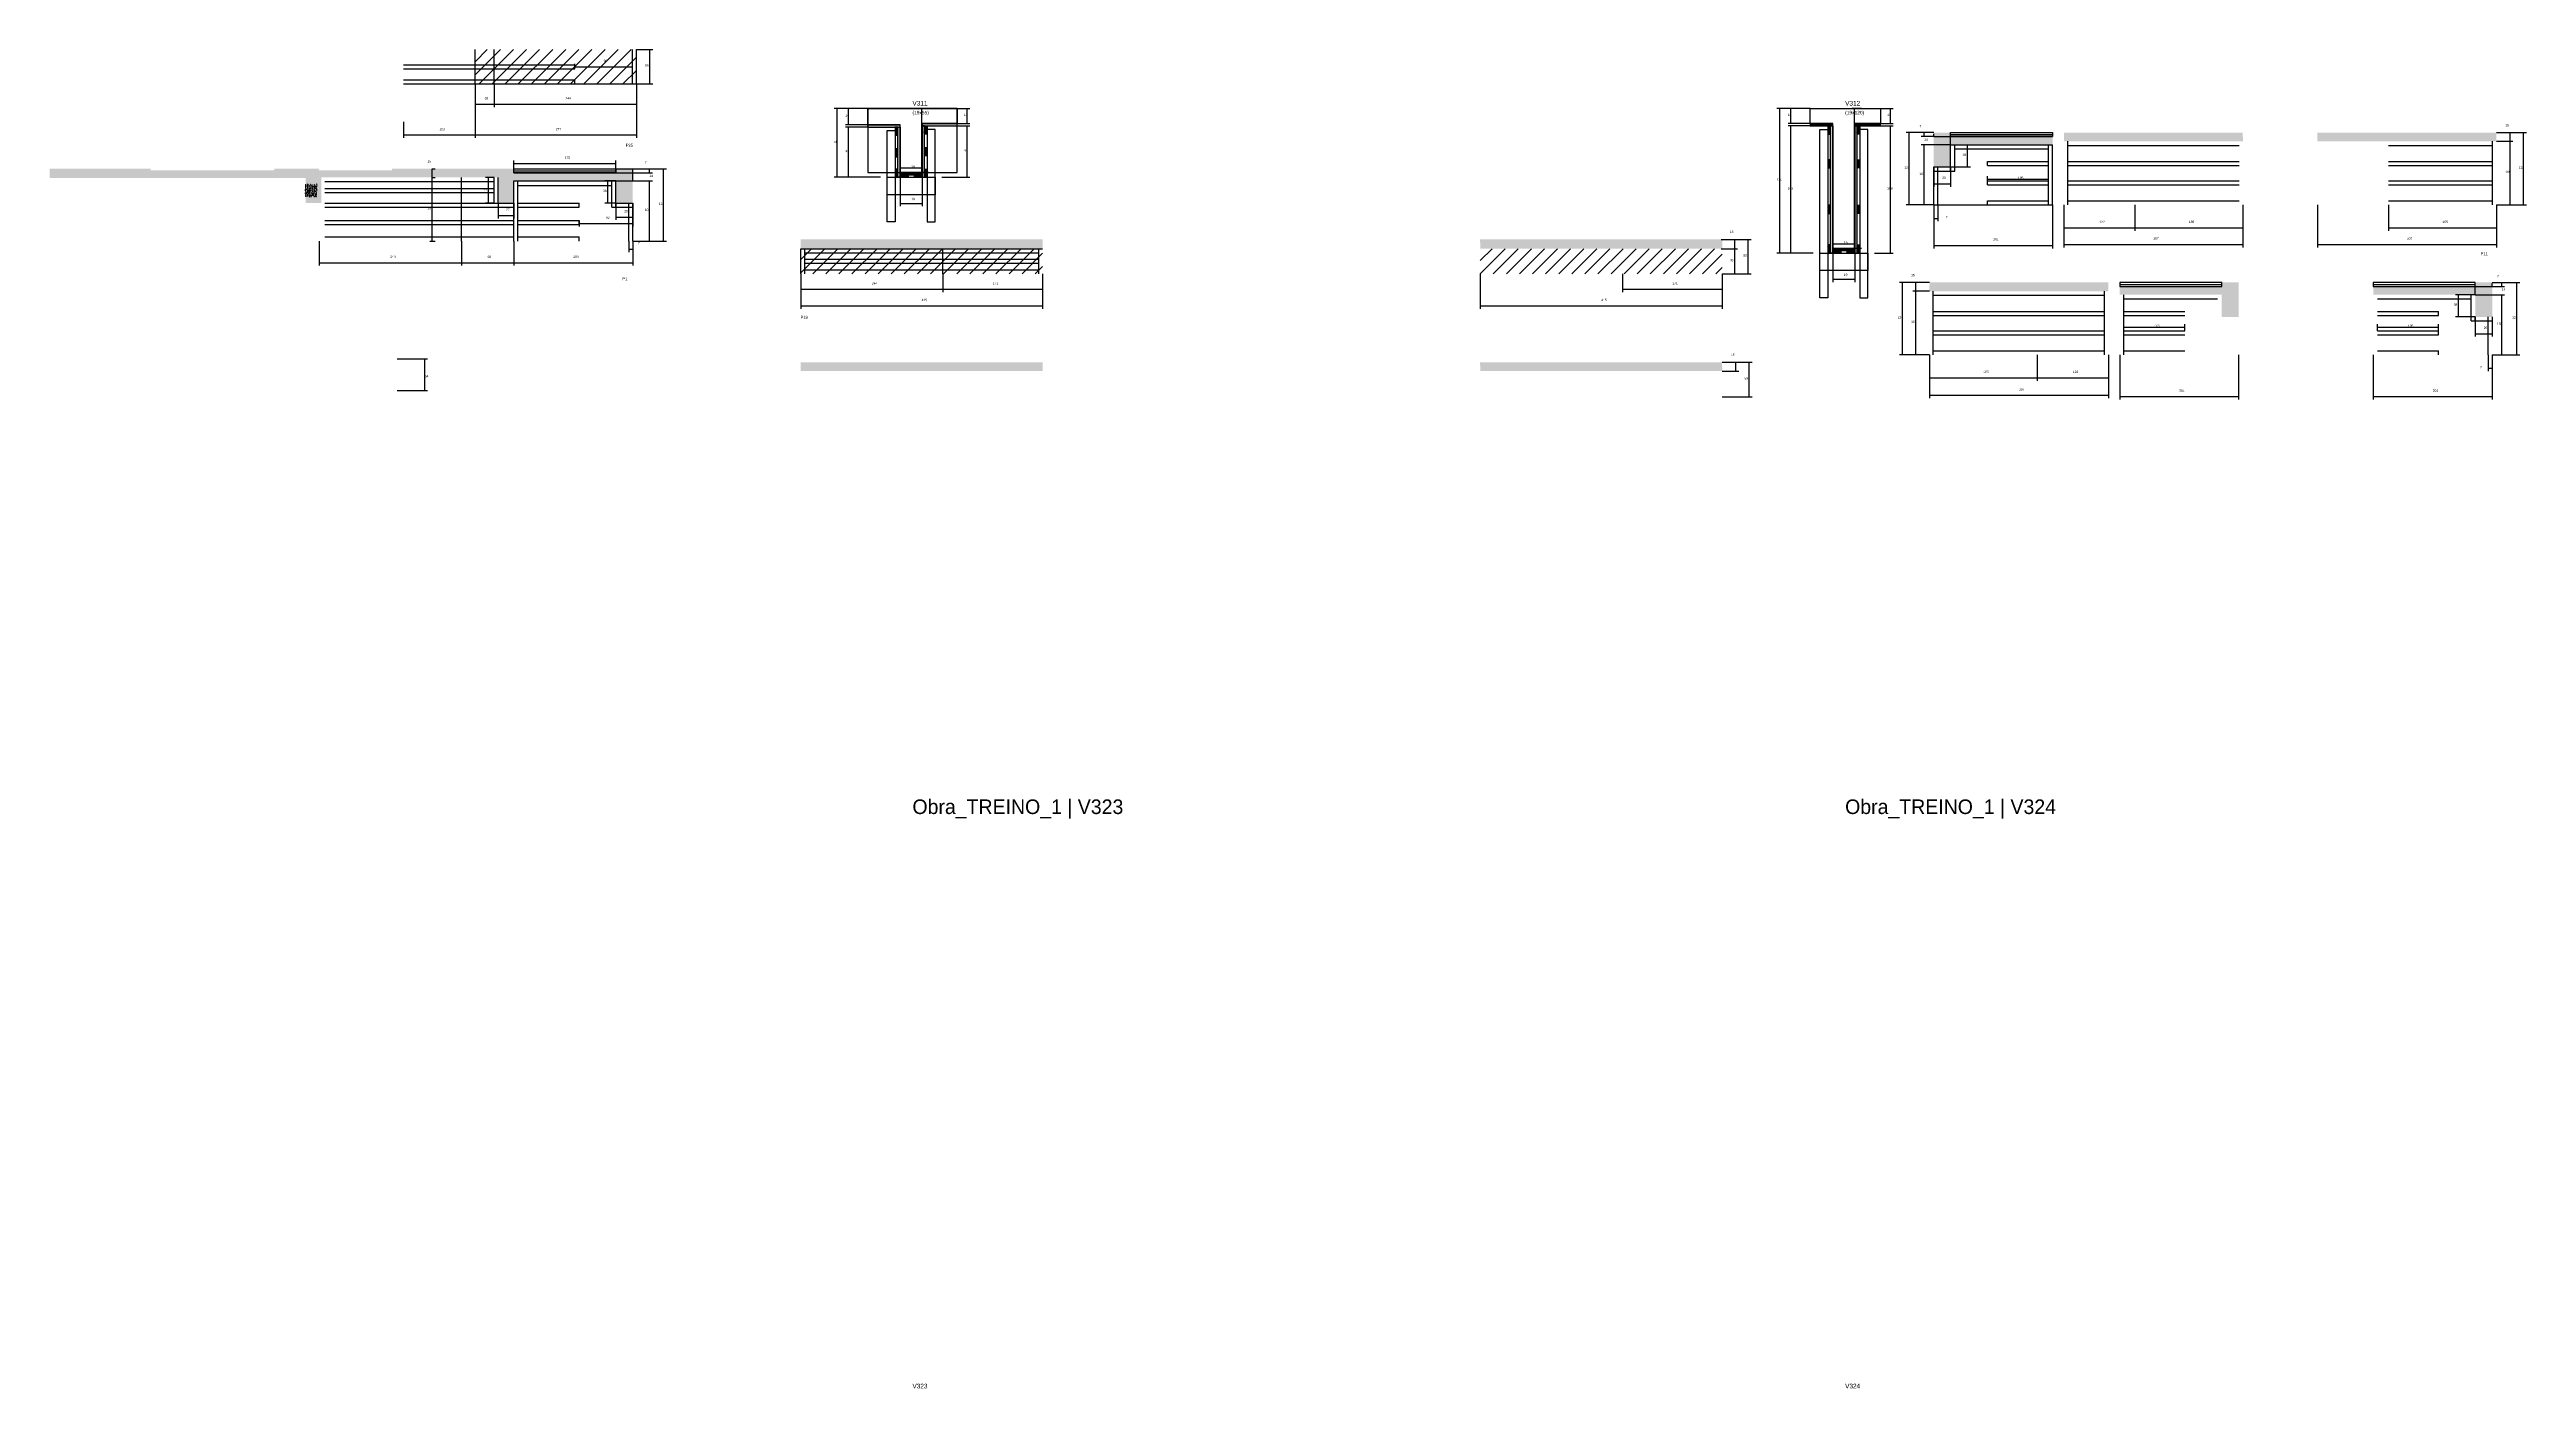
# Model space of a CAD drawing. Header units: metres. Extents: x -65046 to 21926, y -45195 to 1016.
# Drawn here: x -1480 to 2769, y -4395 to -2099 of the extents above; entities that cross this region are included whole.
import ezdxf

# ---------------------------------------------------------------- set-up
doc = ezdxf.new("R2010")
doc.units = ezdxf.units.M
for name, color, linetype in [('CONCRETO', 251, 'Continuous'), ('COTA', 241, 'Continuous'), ('Hachura', 253, 'Continuous'), ('LABEL_ID', 3, 'Continuous'), ('Madeira', 126, 'Continuous'), ('NOMENCLATURA', 7, 'Continuous'), ('Painéis', 200, 'Continuous'), ('REAPROVEITAMENTO', 251, 'Continuous'), ('SARR_2.2x7', 40, 'Continuous'), ('SARR_3.5x7', 81, 'Continuous'), ('Texto Seção', 7, 'Continuous')]:
    doc.layers.add(name, color=color, linetype=linetype)

msp = doc.modelspace()

# ---------------------------------------------------------------- hatches: boundary and pattern name
at = {"layer": 'COTA'}
h = msp.add_hatch(dxfattribs=at)
h.set_pattern_fill('AR-CONC', scale=0.03)
h.paths.add_polyline_path([(1781, -2300.3), (1781, -2262.3), (1781, -2262.3), (1955.9, -2262.3), (1955.9, -2262.3), (1955.9, -2248.3), (1955.9, -2248.3), (1781, -2248.3), (1781, -2248.3), (1781, -2241.3), (1781, -2241.3), (1752, -2241.3), (1752, -2241.3), (1752, -2300.3), (1752, -2300.3), (1781, -2300.3)])
h = msp.add_hatch(dxfattribs=at)
h.set_pattern_fill('AR-CONC', scale=0.03)
h.paths.add_polyline_path([(1975.2, -2241.3), (1975.2, -2256.3), (1975.2, -2256.3), (2282.4, -2256.3), (2282.4, -2256.3), (2282.1, -2241.3), (2282.1, -2241.3), (1975.2, -2241.3)])
h = msp.add_hatch(dxfattribs=at)
h.set_pattern_fill('AR-CONC', scale=0.03)
h.paths.add_polyline_path([(2410.2, -2241.3), (2410.2, -2256.3), (2410.2, -2256.3), (2717.4, -2256.3), (2717.4, -2256.3), (2717.1, -2241.3), (2717.1, -2241.3), (2410.2, -2241.3)])
h = msp.add_hatch(dxfattribs=at)
h.set_pattern_fill('AR-CONC', scale=0.03)
h.paths.add_polyline_path([(-479.8, -2303.3), (-508.8, -2303.3), (-508.8, -2310.3), (-683.8, -2310.3), (-683.8, -2303.3), (-892.8, -2303.3), (-892.8, -2306.3), (-1017.8, -2306.3), (-1017.8, -2303.3), (-1094.8, -2303.3), (-1094.8, -2306.3), (-1306.8, -2306.3), (-1306.8, -2303.3), (-1480.3, -2303.3), (-1480.3, -2319.3), (-1092.8, -2319.3), (-1040.8, -2319.3), (-1040.8, -2362.3), (-1013.8, -2362.3), (-1013.8, -2318.3), (-710.8, -2318.3), (-710.8, -2362.3), (-683.8, -2362.3), (-683.8, -2324.3), (-508.8, -2324.3), (-508.8, -2362.3), (-479.8, -2362.3)])
h = msp.add_hatch(dxfattribs=at)
h.set_pattern_fill('AR-CONC', scale=0.03)
h.paths.add_polyline_path([(-1021.3, -2351.3), (-1021.3, -2329.4), (-1021.3, -2329.4), (-1041.9, -2329.4), (-1041.9, -2329.4), (-1041.9, -2351.3), (-1041.9, -2351.3), (-1021.3, -2351.3)])
h = msp.add_hatch(dxfattribs=at)
h.set_pattern_fill('AR-CONC', scale=0.03)
h.paths.add_polyline_path([(223.3, -2424.5), (-192, -2424.5), (-192, -2424.5), (-191.7, -2440.5), (-191.7, -2440.5), (223.3, -2440.5), (223.3, -2440.5), (223.3, -2424.5)])
h = msp.add_hatch(dxfattribs=at)
h.set_pattern_fill('AR-CONC', scale=0.03)
h.paths.add_polyline_path([(1389.1, -2424.5), (973.8, -2424.5), (973.8, -2424.5), (974.1, -2440.5), (974.1, -2440.5), (1389.1, -2440.5), (1389.1, -2440.5), (1389.1, -2424.5)])
h = msp.add_hatch(dxfattribs=at)
h.set_pattern_fill('AR-CONC', scale=0.03)
h.paths.add_polyline_path([(2051.7, -2498.4), (2051.7, -2513.4), (2051.7, -2513.4), (1744.6, -2513.4), (1744.6, -2513.4), (1744.8, -2498.4), (1744.8, -2498.4), (2051.7, -2498.4)])
h = msp.add_hatch(dxfattribs=at)
h.set_pattern_fill('AR-CONC', scale=0.03)
h.paths.add_polyline_path([(2246, -2557.4), (2246, -2519.4), (2246, -2519.4), (2071, -2519.4), (2071, -2519.4), (2071, -2505.4), (2071, -2505.4), (2246, -2505.4), (2246, -2505.4), (2246, -2498.4), (2246, -2498.4), (2275, -2498.4), (2275, -2498.4), (2275, -2557.4), (2275, -2557.4), (2246, -2557.4)])
h = msp.add_hatch(dxfattribs=at)
h.set_pattern_fill('AR-CONC', scale=0.03)
h.paths.add_polyline_path([(2681, -2557.4), (2681, -2519.4), (2681, -2519.4), (2506, -2519.4), (2506, -2519.4), (2506, -2505.4), (2506, -2505.4), (2681, -2505.4), (2681, -2505.4), (2681, -2498.4), (2681, -2498.4), (2710, -2498.4), (2710, -2498.4), (2710, -2557.4), (2710, -2557.4), (2681, -2557.4)])
h = msp.add_hatch(dxfattribs=at)
h.set_pattern_fill('AR-CONC', scale=0.03)
h.paths.add_polyline_path([(223.1, -2635.3), (-192, -2635.3), (-192, -2635.3), (-191.7, -2650.3), (-191.7, -2650.3), (223.4, -2650.3), (223.4, -2650.3), (223.1, -2635.3)])
h = msp.add_hatch(dxfattribs=at)
h.set_pattern_fill('AR-CONC', scale=0.03)
h.paths.add_polyline_path([(1388.9, -2635.3), (973.8, -2635.3), (973.8, -2635.3), (974.1, -2650.3), (974.1, -2650.3), (1389.2, -2650.3), (1389.2, -2650.3), (1388.9, -2635.3)])
at = {"layer": 'Hachura'}
h = msp.add_hatch(color=8, dxfattribs=at)
h.dxf.hatch_style = 1
h.paths.add_polyline_path([(-21.2, -2232), (-21.2, -2228), (-21.2, -2228), (-76.8, -2228), (-76.8, -2228), (-76.8, -2232), (-76.8, -2232), (-21.2, -2232)])
h = msp.add_hatch(dxfattribs=at)
h.set_pattern_fill('ANSI31', scale=0.5)
h.paths.add_polyline_path([(-29.6, -2246), (-25.2, -2246), (-25.2, -2246), (-25.2, -2232), (-25.2, -2232), (-29.6, -2232), (-29.6, -2232), (-29.6, -2246)])
h = msp.add_hatch(color=8, dxfattribs=at)
h.dxf.hatch_style = 1
h.paths.add_polyline_path([(-25.2, -2230), (-21.2, -2230), (-21.2, -2230), (-21.2, -2318), (-21.2, -2318), (-25.2, -2318), (-25.2, -2318), (-25.2, -2230)])
h = msp.add_hatch(color=8, dxfattribs=at)
h.dxf.hatch_style = 1
h.paths.add_polyline_path([(76.8, -2230), (76.8, -2226), (76.8, -2226), (16.8, -2226), (16.8, -2226), (16.8, -2230), (16.8, -2230), (76.8, -2230)])
h = msp.add_hatch(color=8, dxfattribs=at)
h.dxf.hatch_style = 1
h.paths.add_polyline_path([(20.8, -2228), (16.8, -2228), (16.8, -2228), (16.8, -2318), (16.8, -2318), (20.8, -2318), (20.8, -2318), (20.8, -2228)])
h = msp.add_hatch(dxfattribs=at)
h.set_pattern_fill('ANSI31', scale=0.5)
h.paths.add_polyline_path([(25.2, -2244), (20.8, -2244), (20.8, -2244), (20.8, -2230), (20.8, -2230), (25.2, -2230), (25.2, -2230), (25.2, -2244)])
h = msp.add_hatch(color=8, dxfattribs=at)
h.dxf.hatch_style = 1
h.paths.add_polyline_path([(1578.8, -2230), (1578.8, -2226), (1578.8, -2226), (1540.2, -2226), (1540.2, -2226), (1540.2, -2230), (1540.2, -2230), (1578.8, -2230)])
h = msp.add_hatch(dxfattribs=at)
h.set_pattern_fill('ANSI31', scale=0.5)
h.paths.add_polyline_path([(1570.4, -2244), (1574.8, -2244), (1574.8, -2244), (1574.8, -2230), (1574.8, -2230), (1570.4, -2230), (1570.4, -2230), (1570.4, -2244)])
h = msp.add_hatch(color=8, dxfattribs=at)
h.dxf.hatch_style = 1
h.paths.add_polyline_path([(1574.8, -2230), (1578.8, -2230), (1578.8, -2230), (1578.8, -2448), (1578.8, -2448), (1574.8, -2448), (1574.8, -2448), (1574.8, -2230)])
h = msp.add_hatch(color=8, dxfattribs=at)
h.dxf.hatch_style = 1
h.paths.add_polyline_path([(1660.8, -2230), (1660.8, -2226), (1660.8, -2226), (1616.8, -2226), (1616.8, -2226), (1616.8, -2230), (1616.8, -2230), (1660.8, -2230)])
h = msp.add_hatch(color=8, dxfattribs=at)
h.dxf.hatch_style = 1
h.paths.add_polyline_path([(1620.8, -2228), (1616.8, -2228), (1616.8, -2228), (1616.8, -2448), (1616.8, -2448), (1620.8, -2448), (1620.8, -2448), (1620.8, -2228)])
h = msp.add_hatch(dxfattribs=at)
h.set_pattern_fill('ANSI31', scale=0.5)
h.paths.add_polyline_path([(1625.2, -2244), (1620.8, -2244), (1620.8, -2244), (1620.8, -2230), (1620.8, -2230), (1625.2, -2230), (1625.2, -2230), (1625.2, -2244)])
h = msp.add_hatch(dxfattribs=at)
h.set_pattern_fill('ANSI31', scale=0.5)
h.paths.add_polyline_path([(-29.6, -2283), (-25.2, -2283), (-25.2, -2283), (-25.2, -2269), (-25.2, -2269), (-29.6, -2269), (-29.6, -2269), (-29.6, -2283)])
h = msp.add_hatch(dxfattribs=at)
h.set_pattern_fill('ANSI31', scale=0.5)
h.paths.add_polyline_path([(25.2, -2281), (20.8, -2281), (20.8, -2281), (20.8, -2267), (20.8, -2267), (25.2, -2267), (25.2, -2267), (25.2, -2281)])
h = msp.add_hatch(dxfattribs=at)
h.set_pattern_fill('ANSI31', scale=0.5)
h.paths.add_polyline_path([(1570.4, -2302), (1574.8, -2302), (1574.8, -2302), (1574.8, -2288), (1574.8, -2288), (1570.4, -2288), (1570.4, -2288), (1570.4, -2302)])
h = msp.add_hatch(dxfattribs=at)
h.set_pattern_fill('ANSI31', scale=0.5)
h.paths.add_polyline_path([(1625.2, -2302), (1620.8, -2302), (1620.8, -2302), (1620.8, -2288), (1620.8, -2288), (1625.2, -2288), (1625.2, -2288), (1625.2, -2302)])
h = msp.add_hatch(dxfattribs=at)
h.set_pattern_fill('ANSI31', scale=0.5)
h.paths.add_polyline_path([(-29.6, -2318), (-25.2, -2318), (-25.2, -2318), (-25.2, -2304), (-25.2, -2304), (-29.6, -2304), (-29.6, -2304), (-29.6, -2318)])
h = msp.add_hatch(color=8, dxfattribs=at)
h.dxf.hatch_style = 1
h.paths.add_polyline_path([(16.8, -2313.6), (16.8, -2310), (16.8, -2310), (-21.2, -2310), (-21.2, -2310), (-21.2, -2313.6), (-21.2, -2313.6), (16.8, -2313.6)])
h = msp.add_hatch(dxfattribs=at)
h.set_pattern_fill('ANSI31', scale=0.5)
h.paths.add_polyline_path([(-21.2, -2318), (-21.2, -2313.6), (-21.2, -2313.6), (-7.2, -2313.6), (-7.2, -2313.6), (-7.2, -2318), (-7.2, -2318), (-21.2, -2318)])
h = msp.add_hatch(dxfattribs=at)
h.set_pattern_fill('ANSI31', scale=0.5)
h.paths.add_polyline_path([(16.8, -2318), (16.8, -2313.6), (16.8, -2313.6), (2.8, -2313.6), (2.8, -2313.6), (2.8, -2318), (2.8, -2318), (16.8, -2318)])
h = msp.add_hatch(dxfattribs=at)
h.set_pattern_fill('ANSI31', scale=0.5)
h.paths.add_polyline_path([(25.2, -2318), (20.8, -2318), (20.8, -2318), (20.8, -2304), (20.8, -2304), (25.2, -2304), (25.2, -2304), (25.2, -2318)])
h = msp.add_hatch(dxfattribs=at)
h.set_pattern_fill('ANSI31', scale=0.5)
h.paths.add_polyline_path([(1570.4, -2379.8), (1574.8, -2379.8), (1574.8, -2379.8), (1574.8, -2365.8), (1574.8, -2365.8), (1570.4, -2365.8), (1570.4, -2365.8), (1570.4, -2379.8)])
h = msp.add_hatch(dxfattribs=at)
h.set_pattern_fill('ANSI31', scale=0.5)
h.paths.add_polyline_path([(1625.2, -2379.8), (1620.8, -2379.8), (1620.8, -2379.8), (1620.8, -2365.8), (1620.8, -2365.8), (1625.2, -2365.8), (1625.2, -2365.8), (1625.2, -2379.8)])
h = msp.add_hatch(dxfattribs=at)
h.set_pattern_fill('ANSI31', scale=0.5)
h.paths.add_polyline_path([(1570.4, -2448), (1574.8, -2448), (1574.8, -2448), (1574.8, -2434), (1574.8, -2434), (1570.4, -2434), (1570.4, -2434), (1570.4, -2448)])
h = msp.add_hatch(color=8, dxfattribs=at)
h.dxf.hatch_style = 1
h.paths.add_polyline_path([(1616.8, -2443.6), (1616.8, -2440), (1616.8, -2440), (1578.8, -2440), (1578.8, -2440), (1578.8, -2443.6), (1578.8, -2443.6), (1616.8, -2443.6)])
h = msp.add_hatch(dxfattribs=at)
h.set_pattern_fill('ANSI31', scale=0.5)
h.paths.add_polyline_path([(1578.8, -2448), (1578.8, -2443.6), (1578.8, -2443.6), (1592.8, -2443.6), (1592.8, -2443.6), (1592.8, -2448), (1592.8, -2448), (1578.8, -2448)])
h = msp.add_hatch(dxfattribs=at)
h.set_pattern_fill('ANSI31', scale=0.5)
h.paths.add_polyline_path([(1616.8, -2448), (1616.8, -2443.6), (1616.8, -2443.6), (1602.8, -2443.6), (1602.8, -2443.6), (1602.8, -2448), (1602.8, -2448), (1616.8, -2448)])
h = msp.add_hatch(dxfattribs=at)
h.set_pattern_fill('ANSI31', scale=0.5)
h.paths.add_polyline_path([(1625.2, -2448), (1620.8, -2448), (1620.8, -2448), (1620.8, -2434), (1620.8, -2434), (1625.2, -2434), (1625.2, -2434), (1625.2, -2448)])
at = {"layer": 'REAPROVEITAMENTO'}
h = msp.add_hatch(dxfattribs=at)
h.set_pattern_fill('ANSI31', scale=5)
h.paths.add_polyline_path([(-750.3, -2098.9), (-750.3, -2157.9), (-750.3, -2157.9), (-473.3, -2157.9), (-473.3, -2157.9), (-473.3, -2098.9), (-473.3, -2098.9), (-750.3, -2098.9)])
h = msp.add_hatch(dxfattribs=at)
h.set_pattern_fill('ANSI31', scale=5)
h.paths.add_polyline_path([(223.3, -2483.5), (223.3, -2440.5), (223.3, -2440.5), (-191.7, -2440.5), (-191.7, -2440.5), (-191.7, -2483.5), (-191.7, -2483.5), (223.3, -2483.5)])
h = msp.add_hatch(dxfattribs=at)
h.set_pattern_fill('ANSI31', scale=5)
h.paths.add_polyline_path([(1389.1, -2483.5), (1389.1, -2440.5), (1389.1, -2440.5), (974.1, -2440.5), (974.1, -2440.5), (974.1, -2483.5), (974.1, -2483.5), (1389.1, -2483.5)])

# ---------------------------------------------------------------- linework, layer by layer
at = {"layer": 'CONCRETO'}
for points in [[(-76.8, -2228), (-76.8, -2200), (76.8, -2200), (76.8, -2226), (16.8, -2226), (16.8, -2310), (-21.2, -2310), (-21.2, -2228)], [(-76.8, -2310), (76.8, -2310), (76.8, -2200), (-76.8, -2200)], [(1540.2, -2226), (1540.2, -2200), (1660.8, -2200), (1660.8, -2226), (1616.8, -2226), (1616.8, -2440), (1578.8, -2440), (1578.8, -2226)]]:
    msp.add_lwpolyline(points, close=True, dxfattribs=at)
at = {"layer": 'COTA'}
for p, q in [((-579.3, -2128.4), (-579.3, -2123.4)), ((-480.2, -2128.4), (-480.2, -2123.4)), ((-473.3, -2098.9), (-445.5, -2098.9)), ((-450.5, -2157.9), (-450.5, -2098.9)), ((-750.3, -2157.9), (-750.3, -2250.4)), ((-750.3, -2157.9), (-750.3, -2197.6)), ((-750.3, -2157.9), (-750.3, -2250.4)), ((-717.3, -2157.9), (-717.3, -2197.6)), ((-717.3, -2157.9), (-717.3, -2197.6)), ((-579.3, -2128.4), (-480.2, -2128.4)), ((-473.3, -2157.9), (-445.5, -2157.9)), ((-473.3, -2157.9), (-473.3, -2250.4)), ((-473.3, -2157.9), (-473.3, -2197.6)), ((-750.3, -2192.6), (-717.3, -2192.6)), ((-717.3, -2192.6), (-473.3, -2192.6)), ((-76.8, -2200), (-134.2, -2200)), ((-129.2, -2318), (-129.2, -2200)), ((-76.8, -2200), (-114.8, -2200)), ((-109.8, -2228), (-109.8, -2200)), ((27.8, -2200), (11.3, -2200)), ((16.3, -2310), (16.3, -2200)), ((76.8, -2200), (98.7, -2200)), ((93.7, -2226), (93.7, -2200)), ((1540.2, -2200), (1482.8, -2200)), ((1487.8, -2448), (1487.8, -2200)), ((1540.2, -2200), (1502.1, -2200)), ((1507.1, -2226), (1507.1, -2200)), ((1627.8, -2200), (1611.3, -2200)), ((1616.3, -2440), (1616.3, -2200)), ((1660.8, -2200), (1682.6, -2200)), ((1677.6, -2226), (1677.6, -2200)), ((-873, -2222.9), (-873, -2250.4)), ((-873, -2245.4), (-750.3, -2245.4)), ((-750.3, -2245.4), (-473.3, -2245.4)), ((-76.8, -2228), (-114.8, -2228)), ((-76.8, -2232), (-114.8, -2232)), ((-109.8, -2318), (-109.8, -2232)), ((76.8, -2226), (98.7, -2226)), ((76.8, -2230), (98.7, -2230)), ((93.7, -2318), (93.7, -2230)), ((1540.2, -2226), (1502.1, -2226)), ((1540.2, -2230), (1502.1, -2230)), ((1507.1, -2448), (1507.1, -2230)), ((1660.8, -2226), (1682.6, -2226)), ((1660.8, -2230), (1682.6, -2230)), ((1677.6, -2448), (1677.6, -2230)), ((1752, -2241.3), (1730.5, -2241.3)), ((1752, -2248.3), (1730.5, -2248.3)), ((1735.5, -2248.3), (1735.5, -2241.3)), ((1752, -2248.3), (1752, -2243.3)), ((1752, -2248.3), (1781, -2248.3)), ((1781, -2262.3), (1781, -2243.3)), ((2717.2, -2241.3), (2745.6, -2241.3)), ((2717.2, -2241.3), (2768.8, -2241.3)), ((2740.6, -2256.3), (2740.6, -2241.3)), ((2763.8, -2365.3), (2763.8, -2241.3)), ((1781, -2262.3), (1730.5, -2262.3)), ((1735.5, -2365.3), (1735.5, -2262.3)), ((2717.2, -2256.3), (2745.6, -2256.3)), ((2717.2, -2256.3), (2745.6, -2256.3)), ((2740.6, -2365.3), (2740.6, -2256.3)), ((-54.8, -2318), (-134.2, -2318)), ((-54.8, -2318), (-114.8, -2318)), ((-21.2, -2318), (-21.2, -2297)), ((-21.2, -2302), (16.8, -2302)), ((-21.2, -2318), (-21.2, -2367.7)), ((27.8, -2310), (11.3, -2310)), ((16.8, -2318), (16.8, -2297)), ((16.8, -2318), (16.8, -2367.7)), ((50.4, -2318), (98.7, -2318)), ((-21.2, -2362.7), (16.8, -2362.7)), ((1752, -2365.3), (1730.5, -2365.3)), ((1752, -2365.3), (1752, -2439.9)), ((1752, -2365.3), (1752, -2393.4)), ((1759, -2365.3), (1759, -2393.4)), ((1955.9, -2365.3), (1955.9, -2439.9)), ((1975.2, -2365.3), (1975.2, -2409.6)), ((1975.2, -2365.3), (1975.2, -2438.1)), ((2097.2, -2365.3), (2097.2, -2409.6)), ((2097.2, -2365.3), (2097.2, -2409.6)), ((2282.2, -2365.3), (2282.2, -2409.6)), ((2282.2, -2365.3), (2282.2, -2438.1)), ((2410.2, -2365.3), (2410.2, -2438.1)), ((2532.2, -2365.3), (2532.2, -2409.6)), ((2717.2, -2365.3), (2717.2, -2409.6)), ((2717.2, -2365.3), (2717.2, -2438.1)), ((2717.2, -2365.3), (2745.6, -2365.3)), ((2717.2, -2365.3), (2768.8, -2365.3)), ((1752, -2388.4), (1759, -2388.4)), ((1975.2, -2404.6), (2097.2, -2404.6)), ((2097.2, -2404.6), (2282.2, -2404.6)), ((2532.2, -2404.6), (2717.2, -2404.6)), ((-486.8, -2427.3), (-486.8, -2446.2)), ((-486.8, -2441.2), (-479.8, -2441.2)), ((-479.8, -2427.3), (-479.8, -2446.2)), ((1387.6, -2424.5), (1415.5, -2424.5)), ((1387.6, -2424.5), (1438.6, -2424.5)), ((1387.6, -2440.5), (1415.5, -2440.5)), ((1387.6, -2440.5), (1415.5, -2440.5)), ((1410.5, -2440.5), (1410.5, -2424.5)), ((1410.5, -2483.5), (1410.5, -2440.5)), ((1433.6, -2483.5), (1433.6, -2424.5)), ((1545.2, -2448), (1482.8, -2448)), ((1545.2, -2448), (1502.1, -2448)), ((1578.8, -2448), (1578.8, -2427)), ((1578.8, -2432), (1616.8, -2432)), ((1578.8, -2448), (1578.8, -2497.7)), ((1627.8, -2440), (1611.3, -2440)), ((1616.8, -2448), (1616.8, -2427)), ((1616.8, -2448), (1616.8, -2497.7)), ((1650.4, -2448), (1682.6, -2448)), ((1752, -2434.9), (1955.9, -2434.9)), ((1975.2, -2433.1), (2282.2, -2433.1)), ((2410.2, -2433.1), (2717.2, -2433.1)), ((-191.7, -2483.5), (-191.7, -2515)), ((-191.7, -2483.5), (-191.7, -2543.5)), ((52.3, -2483.5), (52.3, -2515)), ((52.3, -2483.5), (52.3, -2515)), ((223.3, -2483.5), (223.3, -2515)), ((223.3, -2483.5), (223.3, -2543.5)), ((974.1, -2483.5), (974.1, -2543.5)), ((1218.1, -2483.5), (1218.1, -2515)), ((1389.1, -2483.5), (1389.1, -2515)), ((1389.1, -2483.5), (1389.1, -2543.5)), ((1389.1, -2483.5), (1415.5, -2483.5)), ((1389.1, -2483.5), (1438.6, -2483.5)), ((1578.8, -2492.7), (1616.8, -2492.7)), ((1744.7, -2498.4), (1693.2, -2498.4)), ((1698.2, -2622.4), (1698.2, -2498.4)), ((1744.7, -2498.4), (1716.3, -2498.4)), ((1721.3, -2513.4), (1721.3, -2498.4)), ((2681, -2519.4), (2681, -2500.4)), ((2681, -2505.4), (2710, -2505.4)), ((2710, -2498.4), (2731.4, -2498.4)), ((2710, -2505.4), (2710, -2500.4)), ((2710, -2505.4), (2731.4, -2505.4)), ((2726.4, -2505.4), (2726.4, -2498.4)), ((-191.7, -2510), (52.3, -2510)), ((-191.7, -2538.5), (223.3, -2538.5)), ((52.3, -2510), (223.3, -2510)), ((974.1, -2538.5), (1389.1, -2538.5)), ((1218.1, -2510), (1389.1, -2510)), ((1744.7, -2513.4), (1716.3, -2513.4)), ((1744.7, -2513.4), (1716.3, -2513.4)), ((1721.3, -2622.4), (1721.3, -2513.4)), ((2681, -2519.4), (2731.4, -2519.4)), ((2726.4, -2622.4), (2726.4, -2519.4)), ((-884, -2629.6), (-831.7, -2629.6)), ((-836.7, -2683.6), (-836.7, -2629.6)), ((1744.7, -2622.4), (1693.2, -2622.4)), ((1744.7, -2622.4), (1716.3, -2622.4)), ((1744.7, -2622.4), (1744.7, -2666.8)), ((1744.7, -2622.4), (1744.7, -2696.9)), ((1929.7, -2622.4), (1929.7, -2666.8)), ((1929.7, -2622.4), (1929.7, -2666.8)), ((2051.7, -2622.4), (2051.7, -2666.8)), ((2051.7, -2622.4), (2051.7, -2696.9)), ((2071, -2622.4), (2071, -2698.8)), ((2275, -2622.4), (2275, -2698.8)), ((2506, -2622.4), (2506, -2698.8)), ((2703, -2622.4), (2703, -2650.6)), ((2710, -2622.4), (2710, -2698.8)), ((2710, -2622.4), (2731.4, -2622.4)), ((2710, -2622.4), (2710, -2650.6)), ((1389.1, -2635.3), (1417.5, -2635.3)), ((1389.1, -2635.3), (1440.6, -2635.3)), ((1389.1, -2650.3), (1417.5, -2650.3)), ((1412.5, -2650.3), (1412.5, -2635.3)), ((1435.6, -2694.3), (1435.6, -2635.3)), ((1744.7, -2661.8), (1929.7, -2661.8)), ((1929.7, -2661.8), (2051.7, -2661.8)), ((2703, -2645.6), (2710, -2645.6)), ((-884, -2683.6), (-831.7, -2683.6)), ((1389.1, -2694.3), (1440.6, -2694.3)), ((1744.7, -2691.9), (2051.7, -2691.9)), ((2071, -2693.8), (2275, -2693.8)), ((2506, -2693.8), (2710, -2693.8))]:
    msp.add_line(p, q, dxfattribs=at)
at = {"layer": 'Madeira'}
for points in [[(-29.6, -2246), (-25.2, -2246), (-25.2, -2232), (-29.6, -2232)], [(25.2, -2244), (20.8, -2244), (20.8, -2230), (25.2, -2230)], [(1570.4, -2244), (1574.8, -2244), (1574.8, -2230), (1570.4, -2230)], [(1625.2, -2244), (1620.8, -2244), (1620.8, -2230), (1625.2, -2230)], [(-29.6, -2283), (-25.2, -2283), (-25.2, -2269), (-29.6, -2269)], [(25.2, -2281), (20.8, -2281), (20.8, -2267), (25.2, -2267)], [(1570.4, -2302), (1574.8, -2302), (1574.8, -2288), (1570.4, -2288)], [(1625.2, -2302), (1620.8, -2302), (1620.8, -2288), (1625.2, -2288)], [(-29.6, -2318), (-25.2, -2318), (-25.2, -2304), (-29.6, -2304)], [(-21.2, -2318), (-21.2, -2313.6), (-7.2, -2313.6), (-7.2, -2318)], [(16.8, -2318), (16.8, -2313.6), (2.8, -2313.6), (2.8, -2318)], [(25.2, -2318), (20.8, -2318), (20.8, -2304), (25.2, -2304)], [(1570.4, -2379.8), (1574.8, -2379.8), (1574.8, -2365.8), (1570.4, -2365.8)], [(1625.2, -2379.8), (1620.8, -2379.8), (1620.8, -2365.8), (1625.2, -2365.8)], [(1570.4, -2448), (1574.8, -2448), (1574.8, -2434), (1570.4, -2434)], [(1578.8, -2448), (1578.8, -2443.6), (1592.8, -2443.6), (1592.8, -2448)], [(1616.8, -2448), (1616.8, -2443.6), (1602.8, -2443.6), (1602.8, -2448)], [(1625.2, -2448), (1620.8, -2448), (1620.8, -2434), (1625.2, -2434)]]:
    msp.add_lwpolyline(points, close=True, dxfattribs=at)
at = {"layer": 'Painéis'}
for p, q in [((-750.3, -2157.9), (-750.3, -2098.9)), ((-717.3, -2157.9), (-717.3, -2098.9)), ((-473.3, -2157.9), (-473.3, -2098.9)), ((-873, -2157.9), (-473.3, -2157.9)), ((-76.8, -2228), (-21.2, -2228)), ((-76.8, -2232), (-76.8, -2228)), ((-21.2, -2232), (-21.2, -2228)), ((-21.2, -2318), (-21.2, -2232)), ((16.8, -2226), (76.8, -2226)), ((16.8, -2230), (16.8, -2226)), ((16.8, -2318), (16.8, -2230)), ((76.8, -2230), (76.8, -2226)), ((1540.2, -2226), (1578.8, -2226)), ((1616.8, -2226), (1660.8, -2226)), ((1752, -2241.3), (1704.6, -2241.3)), ((1709.6, -2365.3), (1709.6, -2241.3)), ((1781, -2241.3), (1955.9, -2241.3)), ((1781, -2248.3), (1781, -2241.3)), ((1781, -2248.3), (1955.9, -2248.3)), ((-683.8, -2303.3), (-683.8, -2289.2)), ((-683.8, -2294.2), (-508.8, -2294.2)), ((-508.8, -2303.3), (-508.8, -2289.2)), ((1781, -2262.3), (1955.9, -2262.3)), ((1781, -2300.3), (1781, -2262.3)), ((1781, -2262.3), (1814.8, -2262.3)), ((1809.8, -2300.3), (1809.8, -2262.3)), ((1955.9, -2365.3), (1955.9, -2262.3)), ((-823.9, -2318.3), (-823.9, -2303.3)), ((-823.9, -2303.3), (-818.9, -2303.3)), ((-823.9, -2318.3), (-818.9, -2318.3)), ((-823.9, -2427.3), (-823.9, -2318.3)), ((-823.9, -2318.3), (-818.9, -2318.3)), ((-773.8, -2427.3), (-773.8, -2318.3)), ((-717.8, -2318.3), (-732.4, -2318.3)), ((-727.4, -2362.3), (-727.4, -2318.3)), ((-710.8, -2362.3), (-710.8, -2318.3)), ((-683.8, -2303.3), (-508.8, -2303.3)), ((-683.8, -2310.3), (-683.8, -2303.3)), ((-683.8, -2310.3), (-508.8, -2310.3)), ((-683.8, -2324.3), (-508.8, -2324.3)), ((-683.8, -2427.3), (-683.8, -2324.3)), ((-508.8, -2324.3), (-527.6, -2324.3)), ((-522.6, -2362.3), (-522.6, -2324.3)), ((-508.8, -2303.3), (-446, -2303.3)), ((-508.8, -2310.3), (-508.8, -2305.3)), ((-508.8, -2310.3), (-479.8, -2310.3)), ((-508.8, -2310.3), (-446, -2310.3)), ((-508.8, -2362.3), (-508.8, -2324.3)), ((-508.8, -2324.3), (-446, -2324.3)), ((-479.8, -2303.3), (-422, -2303.3)), ((-479.8, -2324.3), (-479.8, -2305.3)), ((-451, -2310.3), (-451, -2303.3)), ((-451, -2427.3), (-451, -2324.3)), ((-427, -2427.3), (-427, -2303.3)), ((-21.2, -2310), (16.8, -2310)), ((-21.2, -2313.6), (-21.2, -2310)), ((16.8, -2313.6), (16.8, -2310)), ((1752, -2300.3), (1781, -2300.3)), ((1752, -2365.3), (1752, -2300.3)), ((1752, -2300.3), (1752, -2334.1)), ((1752, -2329.1), (1781, -2329.1)), ((1781, -2300.3), (1814.8, -2300.3)), ((1781, -2300.3), (1781, -2334.1)), ((1844, -2327.6), (1844, -2316.1)), ((1844, -2321.1), (1949, -2321.1)), ((1949, -2327.6), (1949, -2316.1)), ((-717.8, -2362.3), (-732.4, -2362.3)), ((-710.8, -2362.3), (-683.8, -2362.3)), ((-710.8, -2362.3), (-710.8, -2388.4)), ((-683.8, -2362.3), (-683.8, -2388.4)), ((-508.8, -2362.3), (-527.6, -2362.3)), ((-508.8, -2362.3), (-479.8, -2362.3)), ((-508.8, -2362.3), (-508.8, -2391.1)), ((-479.8, -2427.3), (-479.8, -2362.3)), ((-479.8, -2362.3), (-479.8, -2391.1)), ((1752, -2365.3), (1704.6, -2365.3)), ((1752, -2365.3), (1955.9, -2365.3)), ((-710.8, -2383.4), (-683.8, -2383.4)), ((-571.8, -2392.2), (-571.8, -2402.4)), ((-571.8, -2397.4), (-479.8, -2397.4)), ((-508.8, -2386.1), (-479.8, -2386.1)), ((-479.8, -2392.2), (-479.8, -2402.4)), ((-1017.8, -2427.3), (-1017.8, -2469.4)), ((-1017.8, -2464.4), (-773.8, -2464.4)), ((-827.9, -2427.3), (-818.9, -2427.3)), ((-773.8, -2427.3), (-773.8, -2469.4)), ((-773.8, -2427.3), (-773.8, -2469.4)), ((-773.8, -2464.4), (-683.8, -2464.4)), ((-683.8, -2427.3), (-683.8, -2469.4)), ((-683.8, -2427.3), (-683.8, -2469.4)), ((-683.8, -2464.4), (-479.8, -2464.4)), ((-479.8, -2427.3), (-479.8, -2469.4)), ((-479.8, -2427.3), (-446, -2427.3)), ((-479.8, -2427.3), (-422, -2427.3)), ((-191.7, -2440.5), (223.3, -2440.5)), ((-191.7, -2483.5), (-191.7, -2440.5)), ((52.3, -2483.5), (52.3, -2440.5)), ((2710, -2498.4), (2757.4, -2498.4)), ((2752.4, -2622.4), (2752.4, -2498.4)), ((2681, -2519.4), (2647.2, -2519.4)), ((2652.2, -2557.4), (2652.2, -2519.4)), ((2078, -2581.3), (2078, -2569.8)), ((2078, -2574.8), (2183, -2574.8)), ((2183, -2581.3), (2183, -2569.8)), ((2513, -2581.3), (2513, -2569.8)), ((2513, -2574.8), (2618, -2574.8)), ((2618, -2581.3), (2618, -2569.8)), ((2681, -2557.4), (2647.2, -2557.4)), ((2681, -2557.4), (2681, -2591.2)), ((2681, -2586.2), (2710, -2586.2)), ((2710, -2557.4), (2710, -2591.2)), ((2710, -2622.4), (2757.4, -2622.4))]:
    msp.add_line(p, q, dxfattribs=at)
for points in [[(-21.2, -2232), (-21.2, -2228), (-76.8, -2228), (-76.8, -2232)], [(-25.2, -2232), (-21.2, -2232), (-21.2, -2318), (-25.2, -2318)], [(76.8, -2230), (76.8, -2226), (16.8, -2226), (16.8, -2230)], [(20.8, -2230), (16.8, -2230), (16.8, -2318), (20.8, -2318)], [(1578.8, -2230), (1578.8, -2226), (1540.2, -2226), (1540.2, -2230)], [(1574.8, -2230), (1578.8, -2230), (1578.8, -2448), (1574.8, -2448)], [(1660.8, -2230), (1660.8, -2226), (1616.8, -2226), (1616.8, -2230)], [(1620.8, -2230), (1616.8, -2230), (1616.8, -2448), (1620.8, -2448)], [(1955.9, -2248.3), (1781, -2248.3), (1781, -2241.3), (1955.9, -2241.3)], [(-508.8, -2310.3), (-683.8, -2310.3), (-683.8, -2303.3), (-508.8, -2303.3)], [(16.8, -2313.6), (16.8, -2310), (-21.2, -2310), (-21.2, -2313.6)], [(1616.8, -2443.6), (1616.8, -2440), (1578.8, -2440), (1578.8, -2443.6)], [(2071, -2505.4), (2246, -2505.4), (2246, -2498.4), (2071, -2498.4)], [(2506, -2505.4), (2681, -2505.4), (2681, -2498.4), (2506, -2498.4)]]:
    msp.add_lwpolyline(points, close=True, dxfattribs=at)
at = {"layer": 'SARR_2.2x7'}
for p, q in [((-480.2, -2157.9), (-480.2, -2098.9)), ((-873, -2124.9), (-750.3, -2124.9)), ((-873, -2131.9), (-750.3, -2131.9)), ((-873, -2150.9), (-750.3, -2150.9)), ((-750.3, -2124.9), (-579.3, -2124.9)), ((-750.3, -2131.9), (-579.3, -2131.9)), ((-750.3, -2150.9), (-579.3, -2150.9)), ((-579.3, -2131.9), (-579.3, -2124.9)), ((-579.3, -2157.9), (-579.3, -2150.9)), ((1781, -2244.8), (1955.9, -2244.8)), ((1788, -2307.3), (1788, -2262.3)), ((1788, -2269.3), (1949, -2269.3)), ((1844, -2290.8), (1949, -2290.8)), ((1844, -2297.8), (1844, -2290.8)), ((1949, -2365.3), (1949, -2262.3)), ((1982.2, -2365.3), (1982.2, -2256.3)), ((1982.2, -2263.3), (2097.2, -2263.3)), ((1982.2, -2290.8), (2097.2, -2290.8)), ((2097.2, -2263.3), (2275.8, -2263.3)), ((2097.2, -2290.8), (2275.8, -2290.8)), ((2532.2, -2263.3), (2710.8, -2263.3)), ((2532.2, -2290.8), (2710.8, -2290.8)), ((2710.8, -2365.3), (2710.8, -2256.3)), ((-1007.8, -2325.3), (-773.8, -2325.3)), ((-773.8, -2325.3), (-717.8, -2325.3)), ((-717.8, -2362.3), (-717.8, -2318.3)), ((-683.8, -2306.8), (-508.8, -2306.8)), ((-676.8, -2427.3), (-676.8, -2325.3)), ((-676.8, -2332.3), (-515.8, -2332.3)), ((-515.8, -2369.3), (-515.8, -2325.3)), ((1752, -2307.3), (1781, -2307.3)), ((1759, -2365.3), (1759, -2300.3)), ((1781, -2307.3), (1781, -2300.3)), ((1781, -2307.3), (1788, -2307.3)), ((1844, -2297.8), (1949, -2297.8)), ((1844, -2324.1), (1949, -2324.1)), ((1844, -2331.1), (1844, -2324.1)), ((1844, -2331.1), (1949, -2331.1)), ((1982.2, -2297.8), (2097.2, -2297.8)), ((1982.2, -2324.1), (2097.2, -2324.1)), ((1982.2, -2331.1), (2097.2, -2331.1)), ((2097.2, -2297.8), (2275.8, -2297.8)), ((2097.2, -2324.1), (2275.8, -2324.1)), ((2097.2, -2331.1), (2275.8, -2331.1)), ((2532.2, -2297.8), (2710.8, -2297.8)), ((2532.2, -2324.1), (2710.8, -2324.1)), ((2532.2, -2331.1), (2710.8, -2331.1)), ((-1007.8, -2337.3), (-773.8, -2337.3)), ((-1007.8, -2344.3), (-773.8, -2344.3)), ((-1007.8, -2362.3), (-773.8, -2362.3)), ((-1007.8, -2369.3), (-773.8, -2369.3)), ((-773.8, -2337.3), (-717.8, -2337.3)), ((-773.8, -2344.3), (-717.8, -2344.3)), ((-773.8, -2362.3), (-683.8, -2362.3)), ((-773.8, -2369.3), (-683.8, -2369.3)), ((-676.8, -2362.3), (-571.8, -2362.3)), ((-676.8, -2369.3), (-571.8, -2369.3)), ((-571.8, -2369.3), (-571.8, -2362.3)), ((-515.8, -2369.3), (-508.8, -2369.3)), ((-508.8, -2369.3), (-508.8, -2362.3)), ((-508.8, -2369.3), (-479.8, -2369.3)), ((-486.8, -2427.3), (-486.8, -2362.3)), ((1844, -2358.3), (1949, -2358.3)), ((1844, -2365.3), (1844, -2358.3)), ((1982.2, -2358.3), (2097.2, -2358.3)), ((2097.2, -2358.3), (2275.8, -2358.3)), ((2532.2, -2358.3), (2710.8, -2358.3)), ((-1007.8, -2392.2), (-773.8, -2392.2)), ((-1007.8, -2399.2), (-773.8, -2399.2)), ((-1007.8, -2420.3), (-773.8, -2420.3)), ((-773.8, -2392.2), (-683.8, -2392.2)), ((-773.8, -2399.2), (-683.8, -2399.2)), ((-773.8, -2420.3), (-683.8, -2420.3)), ((-676.8, -2392.2), (-571.8, -2392.2)), ((-676.8, -2399.2), (-571.8, -2399.2)), ((-676.8, -2420.3), (-571.8, -2420.3)), ((-571.8, -2399.2), (-571.8, -2392.2)), ((-571.8, -2427.3), (-571.8, -2420.3)), ((-184.8, -2483.5), (-184.8, -2440.5)), ((-184.8, -2447.5), (52.3, -2447.5)), ((-184.8, -2458.5), (52.3, -2458.5)), ((52.3, -2447.5), (216.8, -2447.5)), ((52.3, -2458.5), (216.8, -2458.5)), ((216.8, -2483.5), (216.8, -2440.5)), ((-184.8, -2465.5), (52.3, -2465.5)), ((-184.8, -2476.5), (52.3, -2476.5)), ((52.3, -2465.5), (216.8, -2465.5)), ((52.3, -2476.5), (216.8, -2476.5)), ((2071, -2501.9), (2246, -2501.9)), ((2506, -2501.9), (2681, -2501.9)), ((1751.2, -2622.4), (1751.2, -2513.4)), ((1751.2, -2520.4), (1929.7, -2520.4)), ((1751.2, -2548), (1929.7, -2548)), ((1929.7, -2520.4), (2044.8, -2520.4)), ((1929.7, -2548), (2044.8, -2548)), ((2044.8, -2622.4), (2044.8, -2513.4)), ((2078, -2622.4), (2078, -2519.4)), ((2078, -2526.4), (2239, -2526.4)), ((2078, -2548), (2183, -2548)), ((2513, -2526.4), (2674, -2526.4)), ((2513, -2548), (2618, -2548)), ((2618, -2555), (2618, -2548)), ((2674, -2564.4), (2674, -2519.4)), ((1751.2, -2555), (1929.7, -2555)), ((1751.2, -2581.3), (1929.7, -2581.3)), ((1751.2, -2588.3), (1929.7, -2588.3)), ((1929.7, -2555), (2044.8, -2555)), ((1929.7, -2581.3), (2044.8, -2581.3)), ((1929.7, -2588.3), (2044.8, -2588.3)), ((2078, -2555), (2183, -2555)), ((2078, -2581.3), (2183, -2581.3)), ((2078, -2588.3), (2183, -2588.3)), ((2513, -2555), (2618, -2555)), ((2513, -2581.3), (2618, -2581.3)), ((2513, -2588.3), (2618, -2588.3)), ((2618, -2588.3), (2618, -2581.3)), ((2674, -2564.4), (2681, -2564.4)), ((2681, -2564.4), (2681, -2557.4)), ((2681, -2564.4), (2710, -2564.4)), ((2703, -2622.4), (2703, -2557.4)), ((1751.2, -2615.4), (1929.7, -2615.4)), ((1929.7, -2615.4), (2044.8, -2615.4)), ((2078, -2615.4), (2183, -2615.4)), ((2513, -2615.4), (2618, -2615.4)), ((2618, -2622.4), (2618, -2615.4))]:
    msp.add_line(p, q, dxfattribs=at)
at = {"layer": 'SARR_3.5x7'}
for points in [[(-43.6, -2238), (-29.6, -2238), (-29.6, -2394.5), (-43.6, -2394.5)], [(39.2, -2236), (25.2, -2236), (25.2, -2394.5), (39.2, -2394.5)], [(1556.4, -2236), (1570.4, -2236), (1570.4, -2524.5), (1556.4, -2524.5)], [(1639.2, -2236), (1625.2, -2236), (1625.2, -2524.5), (1639.2, -2524.5)], [(-43.6, -2318), (39.2, -2318), (39.2, -2348.1), (-43.6, -2348.1)], [(1556.4, -2448), (1639.2, -2448), (1639.2, -2478.1), (1556.4, -2478.1)]]:
    msp.add_lwpolyline(points, close=True, dxfattribs=at)

# ---------------------------------------------------------------- texts
at = {"layer": 'COTA'}
for s, p in [('99', (-529.7, -2120.3)), ('59', (-458.6, -2128.4)), ('33', (-733.8, -2184.4)), ('244', (-595.3, -2184.5)), ('13', (88.2, -2213)), ('13', (1501.6, -2213)), ('13', (1672.1, -2213)), ('123', (-811.6, -2237.3)), ('277', (-611.8, -2237.3)), ('14', (-115.3, -2214)), ('55', (16.3, -2242)), ('120', (1616.3, -2242)), ('7', (1727.4, -2232.4)), ('14', (1735.5, -2255.3)), ('15', (2732.5, -2230.6)), ('59', (-134.7, -2259)), ('43', (-115.3, -2275)), ('44', (88.2, -2274)), ('19', (-2.2, -2302)), ('124', (1482.3, -2324)), ('109', (1501.6, -2339)), ('109', (1672.1, -2339)), ('103', (1727.3, -2313.8)), ('109', (2732.5, -2310.8)), ('124', (2755.7, -2303.3)), ('19', (-2.2, -2357.2)), ('16', (1402.3, -2413.4)), ('7', (1772.7, -2388.4)), ('122', (2036.2, -2396.6)), ('307', (2128.7, -2424.8)), ('185', (2189.7, -2396.5)), ('307', (2563.7, -2424.8)), ('185', (2624.7, -2396.5)), ('7', (-470.9, -2433.2)), ('43', (1402.2, -2462)), ('59', (1425.4, -2454)), ('19', (1597.8, -2432)), ('204', (1854, -2426.8)), ('244', (-69.7, -2501.9)), ('171', (137.8, -2501.9)), ('171', (1303.6, -2501.9)), ('19', (1597.8, -2487.2)), ('15', (1713.2, -2487.7)), ('7', (2718.4, -2489.5)), ('415', (15.8, -2530.4)), ('415', (1181.6, -2530.4)), ('14', (2726.4, -2512.4)), ('124', (1690.1, -2560.4)), ('109', (1713.2, -2567.9)), ('103', (2718.2, -2570.9)), ('15', (1404.3, -2624.6)), ('54', (-836.7, -2661.1)), ('59', (1427.4, -2664.8)), ('185', (1837.2, -2653.7)), ('122', (1990.7, -2653.7)), ('7', (2689.2, -2645.6)), ('307', (1898.2, -2683.7)), ('204', (2173, -2685.7)), ('204', (2608, -2685.7))]:
    msp.add_text(s, height=4, dxfattribs=at).set_placement(p)
at = {"layer": 'LABEL_ID'}
for s, p in [('Obra_TREINO_1 | V323', (0, -3410)), ('Obra_TREINO_1 | V324', (1600, -3410))]:
    msp.add_text(s, height=25, dxfattribs=at).set_placement(p)
at = {"layer": 'NOMENCLATURA'}
for s, p in [('P25', (-491.7, -2265.5)), ('P11', (2690.1, -2451.7)), ('P1', (-497.5, -2494.6)), ('P19', (-191.8, -2560.5))]:
    msp.add_text(s, height=5, dxfattribs=at).set_placement(p)
at = {"layer": 'Painéis'}
for s, p in [('15', (-832, -2292.7)), ('175', (-596.3, -2286.1)), ('7', (-459.1, -2294.5)), ('38', (1801.5, -2281.3)), ('44', (-735.5, -2340.3)), ('14', (-451, -2317.3)), ('124', (1701.5, -2303.3)), ('29', (1766.5, -2321)), ('105', (1896.5, -2321.1)), ('109', (-832, -2372.8)), ('27', (-697.3, -2375.4)), ('38', (-530.9, -2343.3)), ('29', (-494.3, -2378)), ('103', (-459.2, -2375.8)), ('124', (-435.1, -2365.3)), ('92', (-525.8, -2389.3)), ('244', (-895.8, -2456.4)), ('90', (-728.8, -2456.3)), ('204', (-581.8, -2456.3)), ('38', (2643.9, -2538.4)), ('105', (2130.5, -2574.8)), ('105', (2565.5, -2574.8)), ('29', (2695.5, -2578.1)), ('124', (2744.3, -2560.4))]:
    msp.add_text(s, height=4, dxfattribs=at).set_placement(p)
at = {"layer": 'Texto Seção'}
for s, height, p in [('V311', 8, (0, -2195)), ('(19x55)', 6, (0, -2210)), ('V312', 8, (1600, -2195)), ('(19x120)', 6, (1600, -2210)), ('V323', 8, (0, -4395)), ('V324', 8, (1600, -4395))]:
    msp.add_text(s, height=height, dxfattribs=at).set_placement(p)

doc.saveas('drawing.dxf')
